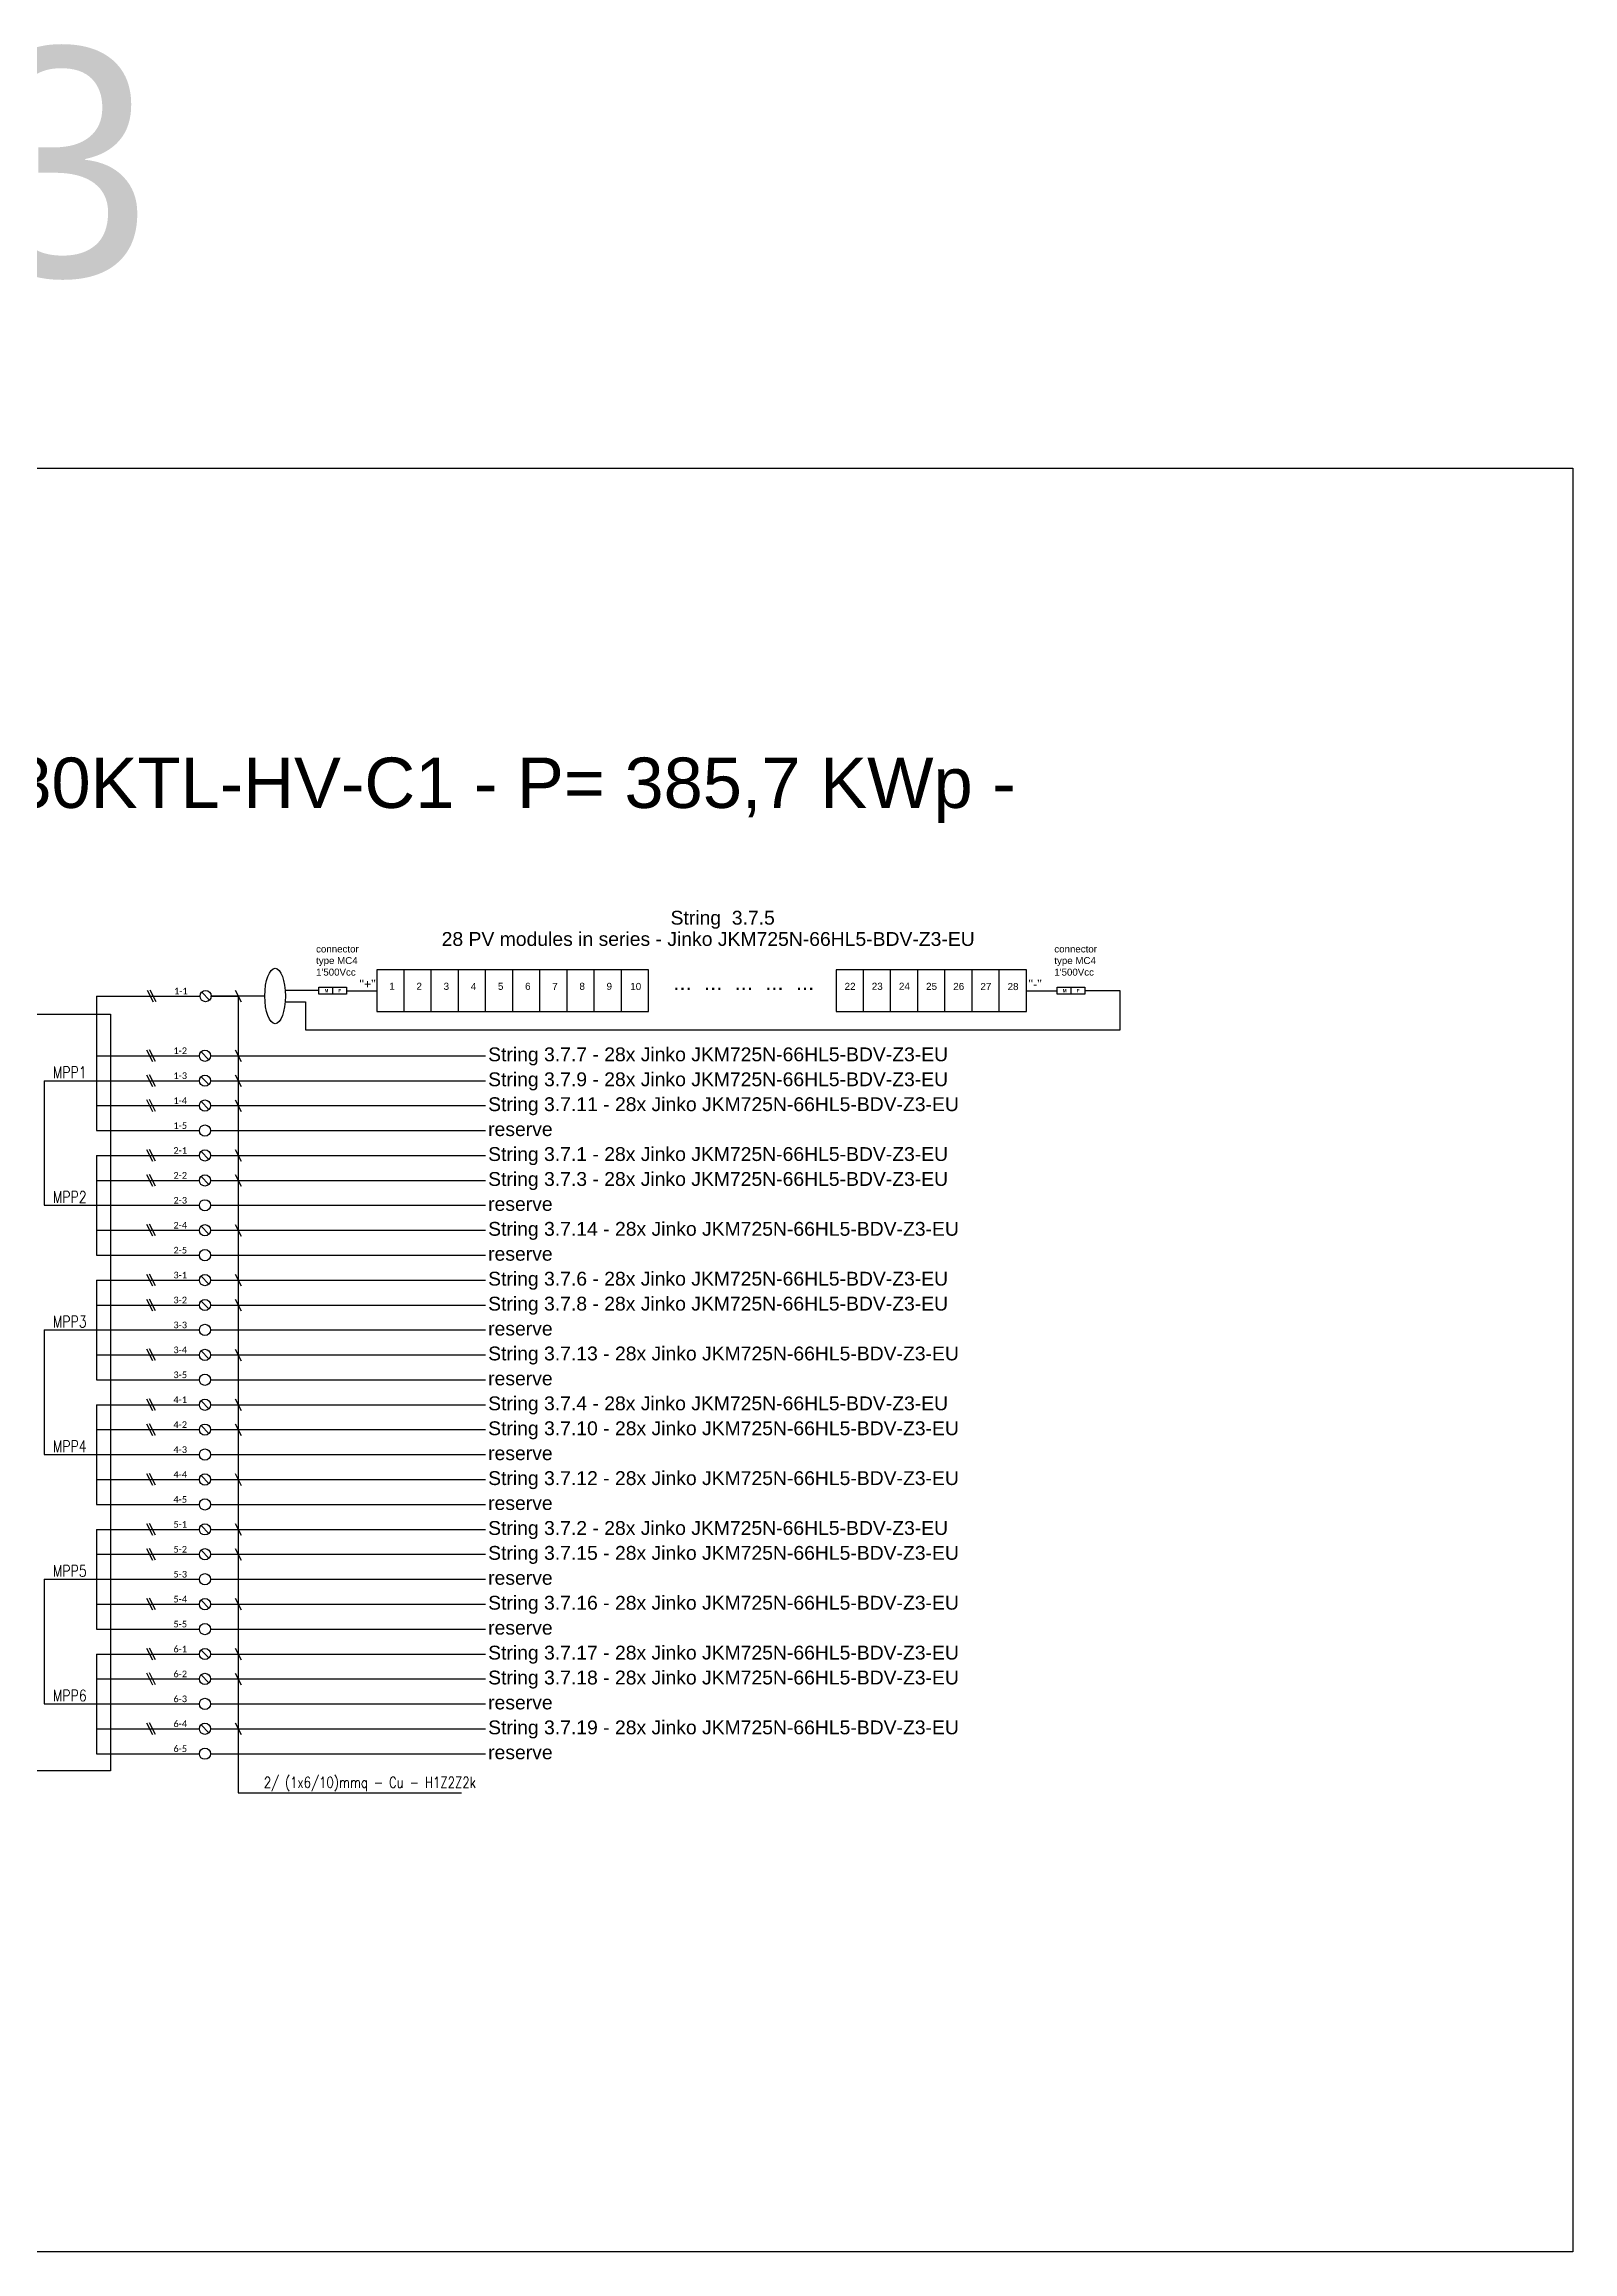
# Model space of a CAD drawing. Header units: millimetres. Extents: x 14856 to 141494, y 133975 to 167686.
# Drawn here: x 106175 to 112850, y 133975 to 143614 of the extents above; entities that cross this region are included whole.
import ezdxf

# ---------------------------------------------------------------- set-up
doc = ezdxf.new("R2010")
doc.units = ezdxf.units.MM
doc.linetypes.add('TRATTEGGIATA', pattern=[19.05, 12.7, -6.35])
doc.layers.add('-Testi', color=1, linetype='Continuous')
doc.layers.add('TRATTEGGIATA', color=40, linetype='TRATTEGGIATA')
doc.styles.add('Legend', font='calibri.ttf')
doc.styles.add('SIMPLEX', font='SIMPLEX', dxfattribs={"width": 0.8})
doc.styles.get("Standard").update_dxf_attribs({"font": 'arial.ttf'})

# ---------------------------------------------------------------- blocks, each defined once
blk = doc.blocks.new('P00')
at = {"color": 1}
for points in [[(-18.7, 25.7), (6.8, -25.3)], [(19.6, -25.3), (-5.9, 25.7)]]:
    blk.add_lwpolyline(points, dxfattribs=at)

msp = doc.modelspace()

# ---------------------------------------------------------------- linework, layer by layer
for points in [[(107009.1, 139483.4), (107034.6, 139432.4)], [(107009.1, 139483.4), (107034.6, 139432.4)], [(107434.6, 139496.4), (107434.6, 139465.8)], [(107628.1, 139572.3), (107628.1, 139389.9), (108813.8, 139389.9), (108813.8, 139571.8), (107628.1, 139571.8)], [(107746.7, 139389.9), (107746.7, 139571.8)], [(107865.2, 139389.7), (107865.2, 139571.5)], [(107983.8, 139389.4), (107983.8, 139571.2)], [(108102.4, 139389.9), (108102.4, 139571.8)], [(108221, 139389.7), (108221, 139571.5)], [(108339.5, 139389.4), (108339.5, 139571.2)], [(108458.1, 139389.9), (108458.1, 139571.8)], [(108576.7, 139389.7), (108576.7, 139571.5)], [(108695.3, 139389.4), (108695.3, 139571.2)], [(109633.8, 139572.3), (109633.8, 139389.9), (110463.9, 139389.9), (110463.9, 139571.8), (109633.8, 139571.8)], [(109752.4, 139389.9), (109752.4, 139571.8)], [(109871, 139389.7), (109871, 139571.5)], [(109989.6, 139389.4), (109989.6, 139571.2)], [(110108.2, 139389.9), (110108.2, 139571.8)], [(110226.7, 139389.7), (110226.7, 139571.5)], [(110226.7, 139389.7), (110226.7, 139571.5)], [(110345.3, 139389.4), (110345.3, 139571.2)], [(110345.3, 139389.4), (110345.3, 139571.2)], [(110463.9, 139389.9), (110463.9, 139571.8)], [(110657.9, 139496.4), (110657.9, 139465.8)], [(106403.2, 139457.9), (106403.2, 138870.7)], [(106897.5, 139440.5), (106862.8, 139475.3)], [(106901.8, 139457.9), (107021.8, 139457.9), (107021.8, 135978.4)], [(107495.2, 139481.1), (107628.1, 139481.1)], [(110464.4, 139481.1), (110597.3, 139481.1)], [(106894.6, 139179.9), (106859.9, 139214.6)], [(107009.1, 139222.8), (107034.6, 139171.7)], [(106894.6, 139071), (106859.9, 139105.8)], [(107009.1, 139113.9), (107034.6, 139062.9)], [(106175, 139088.4), (106403.2, 139088.4)], [(106175, 139088.4), (106175, 138544.2)], [(107009.1, 139005.1), (107034.6, 138954.1)], [(106894.6, 138962.2), (106859.9, 138997)], [(106403.2, 138761.9), (106403.2, 138326.5)], [(106894.6, 138744.5), (106859.9, 138779.3)], [(107009.1, 138787.4), (107034.6, 138736.4)], [(106894.6, 138635.7), (106859.9, 138670.5)], [(107009.1, 138678.6), (107034.6, 138627.6)], [(106175, 138544.2), (106403.2, 138544.2)], [(106894.6, 138418), (106859.9, 138452.8)], [(107009.1, 138460.9), (107034.6, 138409.9)], [(106894.6, 138200.3), (106859.9, 138235.1)], [(107009.1, 138243.2), (107034.6, 138192.2)], [(106403.2, 138217.7), (106403.2, 137782.4)], [(107009.1, 138134.4), (107034.6, 138083.4)], [(106894.6, 138091.5), (106859.9, 138126.3)], [(106175, 138000), (106403.2, 138000)], [(106175, 138000), (106175, 137455.8)], [(106894.6, 137873.8), (106859.9, 137908.6)], [(107009.1, 137916.7), (107034.6, 137865.7)], [(106403.2, 137673.5), (106403.2, 137238.2)], [(106894.6, 137656.1), (106859.9, 137690.9)], [(107009.1, 137699), (107034.6, 137648)], [(106894.6, 137547.3), (106859.9, 137582.1)], [(107009.1, 137590.2), (107034.6, 137539.2)], [(106175, 137455.8), (106403.2, 137455.8)], [(106894.6, 137329.6), (106859.9, 137364.4)], [(107009.1, 137372.5), (107034.6, 137321.5)], [(106403.2, 137129.3), (106403.2, 136694)], [(106894.6, 137111.9), (106859.9, 137146.7)], [(107009.1, 137154.8), (107034.6, 137103.8)], [(106894.6, 137003.1), (106859.9, 137037.9)], [(107009.1, 137046), (107034.6, 136995)], [(106175, 136911.6), (106403.2, 136911.6)], [(106175, 136911.6), (106175, 136367.4)], [(106894.6, 136785.4), (106859.9, 136820.2)], [(107009.1, 136828.3), (107034.6, 136777.3)], [(106894.6, 136567.7), (106859.9, 136602.5)], [(107009.1, 136610.6), (107034.6, 136559.6)], [(106403.2, 136585.1), (106403.2, 136149.8)], [(106894.6, 136458.9), (106859.9, 136493.7)], [(107009.1, 136501.8), (107034.6, 136450.8)], [(106175, 136367.4), (106403.2, 136367.4)], [(106894.6, 136241.2), (106859.9, 136276)], [(107009.1, 136284.1), (107034.6, 136233.1)], [(107021.8, 135978.4), (107996.8, 135978.4)]]:
    msp.add_lwpolyline(points)
at = {"color": 40}
for points in [[(107228.2, 139482.9), (107373.2, 139482.9)], [(107138.5, 139457.9), (106904.7, 139457.9)], [(107228.2, 139432.9), (107316.7, 139432.9), (107316.7, 139310.8), (110873.6, 139310.8), (110873.5, 139481.1), (110718.5, 139481.1)]]:
    msp.add_lwpolyline(points, dxfattribs=at)
for points in [[(107373.9, 139496.4), (107495.2, 139496.4), (107495.2, 139465.8), (107373.9, 139465.8)], [(110597.3, 139496.4), (110718.5, 139496.4), (110718.5, 139465.8), (110597.3, 139465.8)], [(102784.3, 139379.2), (106464.4, 139379.2), (106464.4, 136074.8), (102784.3, 136074.8)]]:
    msp.add_lwpolyline(points, close=True)
at = {"color": 40, "linetype": 'Continuous'}
for points in [[(106403.2, 139457.9), (106855.6, 139457.9)], [(106403.2, 139197.3), (106852.6, 139197.3)], [(106901.8, 139197.3), (108102.3, 139197.3)], [(106403.2, 139088.4), (106852.6, 139088.4)], [(106901.8, 139088.4), (108102.3, 139088.4)], [(106403.2, 138979.6), (106852.6, 138979.6)], [(106901.8, 138979.6), (108102.3, 138979.6)], [(106403.2, 138761.9), (106852.6, 138761.9)], [(106901.8, 138761.9), (108102.3, 138761.9)], [(106403.2, 138653.1), (106852.6, 138653.1)], [(106901.8, 138653.1), (108102.3, 138653.1)], [(106403.2, 138435.4), (106852.6, 138435.4)], [(106901.8, 138435.4), (108102.3, 138435.4)], [(106403.2, 138217.7), (106852.6, 138217.7)], [(106901.8, 138217.7), (108102.3, 138217.7)], [(106403.2, 138108.9), (106852.6, 138108.9)], [(106901.8, 138108.9), (108102.3, 138108.9)], [(106403.2, 137891.2), (106852.6, 137891.2)], [(106901.8, 137891.2), (108102.3, 137891.2)], [(106403.2, 137673.5), (106852.6, 137673.5)], [(106901.8, 137673.5), (108102.3, 137673.5)], [(106403.2, 137564.7), (106852.6, 137564.7)], [(106901.8, 137564.7), (108102.3, 137564.7)], [(106403.2, 137347), (106852.6, 137347)], [(106901.8, 137347), (108102.3, 137347)], [(106403.2, 137129.3), (106852.6, 137129.3)], [(106901.8, 137129.3), (108102.3, 137129.3)], [(106403.2, 137020.5), (106852.6, 137020.5)], [(106901.8, 137020.5), (108102.3, 137020.5)]]:
    msp.add_lwpolyline(points, dxfattribs=at)
at = {"color": 8, "linetype": 'Continuous'}
for points in [[(106403.2, 138870.7), (106852.6, 138870.7)], [(106901.8, 138870.7), (108102.3, 138870.7)], [(106403.2, 138544.2), (106852.6, 138544.2)], [(106901.8, 138544.2), (108102.3, 138544.2)], [(106403.2, 138326.5), (106852.6, 138326.5)], [(106901.8, 138326.5), (108102.3, 138326.5)], [(106403.2, 138000), (106852.6, 138000)], [(106901.8, 138000), (108102.3, 138000)], [(106403.2, 137782.4), (106852.6, 137782.4)], [(106901.8, 137782.4), (108102.3, 137782.4)], [(106403.2, 137455.8), (106852.6, 137455.8)], [(106901.8, 137455.8), (108102.3, 137455.8)], [(106403.2, 137238.2), (106852.6, 137238.2)], [(106901.8, 137238.2), (108102.3, 137238.2)], [(106403.2, 136911.6), (106852.6, 136911.6)], [(106901.8, 136911.6), (108102.3, 136911.6)], [(106403.2, 136694), (106852.6, 136694)], [(106901.8, 136694), (108102.3, 136694)], [(106403.2, 136367.4), (106852.6, 136367.4)], [(106901.8, 136367.4), (108102.3, 136367.4)], [(106403.2, 136149.8), (106852.6, 136149.8)], [(106901.8, 136149.8), (108102.3, 136149.8)]]:
    msp.add_lwpolyline(points, dxfattribs=at)
at = {"color": 7}
for centre in [(106880.1, 139457.9), (106877.2, 139197.3), (106877.2, 139088.4), (106877.2, 138979.6), (106877.2, 138761.9), (106877.2, 138653.1), (106877.2, 138435.4), (106877.2, 138217.7), (106877.2, 138108.9), (106877.2, 137891.2), (106877.2, 137673.5), (106877.2, 137564.7), (106877.2, 137347), (106877.2, 137129.3), (106877.2, 137020.5), (106877.2, 136802.8), (106877.2, 136585.1), (106877.2, 136476.3), (106877.2, 136258.6)]:
    msp.add_circle(centre, 24.6, dxfattribs=at)
at = {"color": 8}
for centre in [(106877.2, 138870.7), (106877.2, 138544.2), (106877.2, 138326.5), (106877.2, 138000), (106877.2, 137782.4), (106877.2, 137455.8), (106877.2, 137238.2), (106877.2, 136911.6), (106877.2, 136694), (106877.2, 136367.4), (106877.2, 136149.8)]:
    msp.add_circle(centre, 24.6, dxfattribs=at)
msp.add_ellipse((107183.4, 139457.9), major_axis=(0, -121.1), ratio=0.370747)
at = {"layer": 'Defpoints', "color": 1}
msp.add_lwpolyline([(100788.1, 141762.2), (112849.6, 141762.2), (112849.6, 133974.8), (100788.1, 133974.8)], close=True, dxfattribs=at)
at = {"layer": 'TRATTEGGIATA', "color": 40, "linetype": 'Continuous', "ltscale": 0.5}
for points in [[(106403.2, 136802.8), (106852.6, 136802.8)], [(106901.8, 136802.8), (108102.3, 136802.8)], [(106403.2, 136585.1), (106852.6, 136585.1)], [(106901.8, 136585.1), (108102.3, 136585.1)], [(106403.2, 136476.3), (106852.6, 136476.3)], [(106901.8, 136476.3), (108102.3, 136476.3)], [(106403.2, 136258.6), (106852.6, 136258.6)], [(106901.8, 136258.6), (108102.3, 136258.6)]]:
    msp.add_lwpolyline(points, dxfattribs=at)

# ---------------------------------------------------------------- block references
for p in [(106643.8, 139458.1), (106640.9, 139197.4), (106640.9, 139088.6), (106640.9, 138979.8), (106640.9, 138762.1), (106640.9, 138653.2), (106640.9, 138435.6), (106640.9, 138217.9), (106640.9, 138109), (106640.9, 137891.4), (106640.9, 137673.7), (106640.9, 137564.9), (106640.9, 137347.2), (106640.9, 137129.5), (106640.9, 137020.7), (106640.9, 136803), (106640.9, 136585.3), (106640.9, 136476.5), (106640.9, 136258.8)]:
    msp.add_blockref('P00', p)

# ---------------------------------------------------------------- texts
at = {"layer": '-Testi', "color": 7, "attachment_point": 5, "style": 'SIMPLEX'}
for s, insert, char_height, width in [('MPP1', (106286.9, 139124.7), 50, 54.432), ('MPP2', (106286.9, 138580.5), 50, 54.432), ('MPP3', (106286.9, 138036.3), 50, 54.432), ('MPP4', (106286.9, 137492.1), 50, 54.432), ('MPP5', (106286.9, 136947.9), 50, 54.432), ('MPP6', (106286.9, 136403.7), 50, 54.432), ('2/ (1x6/10)mmq - Cu - H1Z2Z2k', (107597, 136017), 46.621, 1811.153)]:
    msp.add_mtext(s, dxfattribs=dict(at, insert=insert, char_height=char_height, width=width))
at = {"attachment_point": 1}
for s, insert, char_height, width in [('CABIN 3', (101209.2, 143599.2), 1000, 9076.374), ('INVERTER 3.7 - TBEA TS330KTL-HV-C1 - P= 385,7 KWp - P= 330 KWac @40°C', (102245.1, 140499.2), 220, 8459.921), ("connector type MC4\\P1'500Vcc", (107362.3, 139678.6), 30.344, 266.347), ('28 PV modules in series - Jinko JKM725N-66{\\C7;HL5-BD}V-Z3-EU', (107910.6, 139737.3), 60.443, 2681.977), ("connector type MC4\\P1'500Vcc", (110585.6, 139678.6), 30.344, 266.347), ('\\pxql;{\\fArial|b1|i0|c0|p34;M}', (107399.4, 139488.1), 13.785, 16.703), ('\\pxql;{\\fArial|b1|i0|c0|p34;F}', (107460, 139488.1), 13.785, 16.703), ("''+''", (107551.4, 139529.1), 38.08, 72.401), ('1 ', (107681.9, 139515.9), 30.84, 30.845), ('2 ', (107800.5, 139515.9), 30.84, 30.845), ('3 ', (107919.1, 139515.9), 30.84, 30.845), ('4 ', (108037.7, 139515.3), 30.84, 30.845), ('5 ', (108156.2, 139515.9), 30.84, 30.845), ('6 ', (108274.8, 139515.9), 30.84, 30.845), ('7 ', (108393.4, 139515.3), 30.84, 30.845), ('8 ', (108512, 139515.9), 30.84, 30.845), ('9 ', (108630.5, 139515.6), 30.84, 30.845), ('10 ', (108733.9, 139515.3), 30.84, 30.845), ('...  ...  ...  ...  ... ', (108922.2, 139552.9), 68.894, 747.028), ('22 ', (109669.9, 139515.6), 30.84, 30.845), ('23 ', (109788.5, 139515.9), 30.84, 30.845), ('24 ', (109907.1, 139515.9), 30.84, 30.845), ('25 ', (110025.6, 139515.6), 30.84, 30.845), ('26 ', (110144.2, 139515.3), 30.84, 30.845), ('27', (110262.8, 139515.1), 30.84, 30.845), ('28 ', (110381.4, 139514.8), 30.84, 30.845), ("''-''", (110472.7, 139529.1), 38.08, 72.401), ('\\pxql;{\\fArial|b1|i0|c0|p34;M}', (110622.7, 139488.1), 13.785, 16.703), ('\\pxql;{\\fArial|b1|i0|c0|p34;F}', (110683.3, 139488.1), 13.785, 16.703)]:
    msp.add_mtext(s, dxfattribs=dict(at, insert=insert, char_height=char_height, width=width))
at = {"color": 7, "char_height": 60.44, "width": 4500, "attachment_point": 1}
for s, insert in [('String  3.7.5', (108910, 139830.1)), ('String 3.7.7 - 28x Jinko JKM725N-66HL5-BDV-Z3-EU', (108113.6, 139233.6)), ('String 3.7.9 - 28x Jinko JKM725N-66HL5-BDV-Z3-EU', (108113.6, 139124.7)), ('String 3.7.11 - 28x Jinko JKM725N-66HL5-BDV-Z3-EU', (108113.6, 139015.9)), ('String 3.7.1 - 28x Jinko JKM725N-66HL5-BDV-Z3-EU', (108113.6, 138798.2)), ('String 3.7.3 - 28x Jinko JKM725N-66HL5-BDV-Z3-EU', (108113.6, 138689.4)), ('String 3.7.14 - 28x Jinko JKM725N-66HL5-BDV-Z3-EU', (108113.6, 138471.7)), ('String 3.7.6 - 28x Jinko JKM725N-66HL5-BDV-Z3-EU', (108113.6, 138254)), ('String 3.7.8 - 28x Jinko JKM725N-66HL5-BDV-Z3-EU', (108113.6, 138145.2)), ('String 3.7.13 - 28x Jinko JKM725N-66HL5-BDV-Z3-EU', (108113.6, 137927.5)), ('String 3.7.4 - 28x Jinko JKM725N-66HL5-BDV-Z3-EU', (108113.6, 137709.8)), ('String 3.7.10 - 28x Jinko JKM725N-66HL5-BDV-Z3-EU', (108113.6, 137601)), ('String 3.7.12 - 28x Jinko JKM725N-66HL5-BDV-Z3-EU', (108113.6, 137383.3)), ('String 3.7.2 - 28x Jinko JKM725N-66HL5-BDV-Z3-EU', (108113.6, 137165.6)), ('String 3.7.15 - 28x Jinko JKM725N-66HL5-BDV-Z3-EU', (108113.6, 137056.8)), ('String 3.7.16 - 28x Jinko JKM725N-66HL5-BDV-Z3-EU', (108113.6, 136839.1)), ('String 3.7.17 - 28x Jinko JKM725N-66HL5-BDV-Z3-EU', (108113.6, 136621.4)), ('String 3.7.18 - 28x Jinko JKM725N-66HL5-BDV-Z3-EU', (108113.6, 136512.6)), ('String 3.7.19 - 28x Jinko JKM725N-66HL5-BDV-Z3-EU', (108113.6, 136294.9))]:
    msp.add_mtext(s, dxfattribs=dict(at, insert=insert))
at = {"color": 7, "char_height": 28.91, "width": 87.837, "attachment_point": 1, "style": 'Legend'}
for s, insert in [('1-1', (106742.4, 139494.2)), ('1-2', (106739.5, 139233.6)), ('1-3', (106739.5, 139124.7)), ('1-4', (106739.5, 139015.9)), ('2-1', (106739.5, 138798.2)), ('2-2', (106739.5, 138689.4)), ('2-4', (106739.5, 138471.7)), ('3-1', (106739.5, 138254)), ('3-2', (106739.5, 138145.2)), ('3-4', (106739.5, 137927.5)), ('4-1', (106739.5, 137709.8)), ('4-2', (106739.5, 137601)), ('4-4', (106739.5, 137383.3)), ('5-1', (106739.5, 137165.6)), ('5-2', (106739.5, 137056.8)), ('5-4', (106739.5, 136839.1)), ('6-1', (106739.5, 136621.4)), ('6-2', (106739.5, 136512.6)), ('6-4', (106739.5, 136294.9))]:
    msp.add_mtext(s, dxfattribs=dict(at, insert=insert))
at = {"color": 8, "char_height": 28.91, "width": 87.837, "attachment_point": 1, "style": 'Legend'}
for s, insert in [('1-5', (106739.5, 138907)), ('2-3', (106739.5, 138580.5)), ('2-5', (106739.5, 138362.8)), ('3-3', (106739.5, 138036.3)), ('3-5', (106739.5, 137818.6)), ('4-3', (106739.5, 137492.1)), ('4-5', (106739.5, 137274.4)), ('5-3', (106739.5, 136947.9)), ('5-5', (106739.5, 136730.2)), ('6-3', (106739.5, 136403.7)), ('6-5', (106739.5, 136186.1))]:
    msp.add_mtext(s, dxfattribs=dict(at, insert=insert))
at = {"color": 8, "char_height": 60.44, "width": 4500, "attachment_point": 1}
for insert in [(108113.6, 138907), (108113.6, 138580.5), (108113.6, 138362.8), (108113.6, 138036.3), (108113.6, 137818.6), (108113.6, 137492.1), (108113.6, 137274.4), (108113.6, 136947.9), (108113.6, 136730.2), (108113.6, 136403.7), (108113.6, 136186.1)]:
    msp.add_mtext('reserve', dxfattribs=dict(at, insert=insert))

doc.saveas('drawing.dxf')
